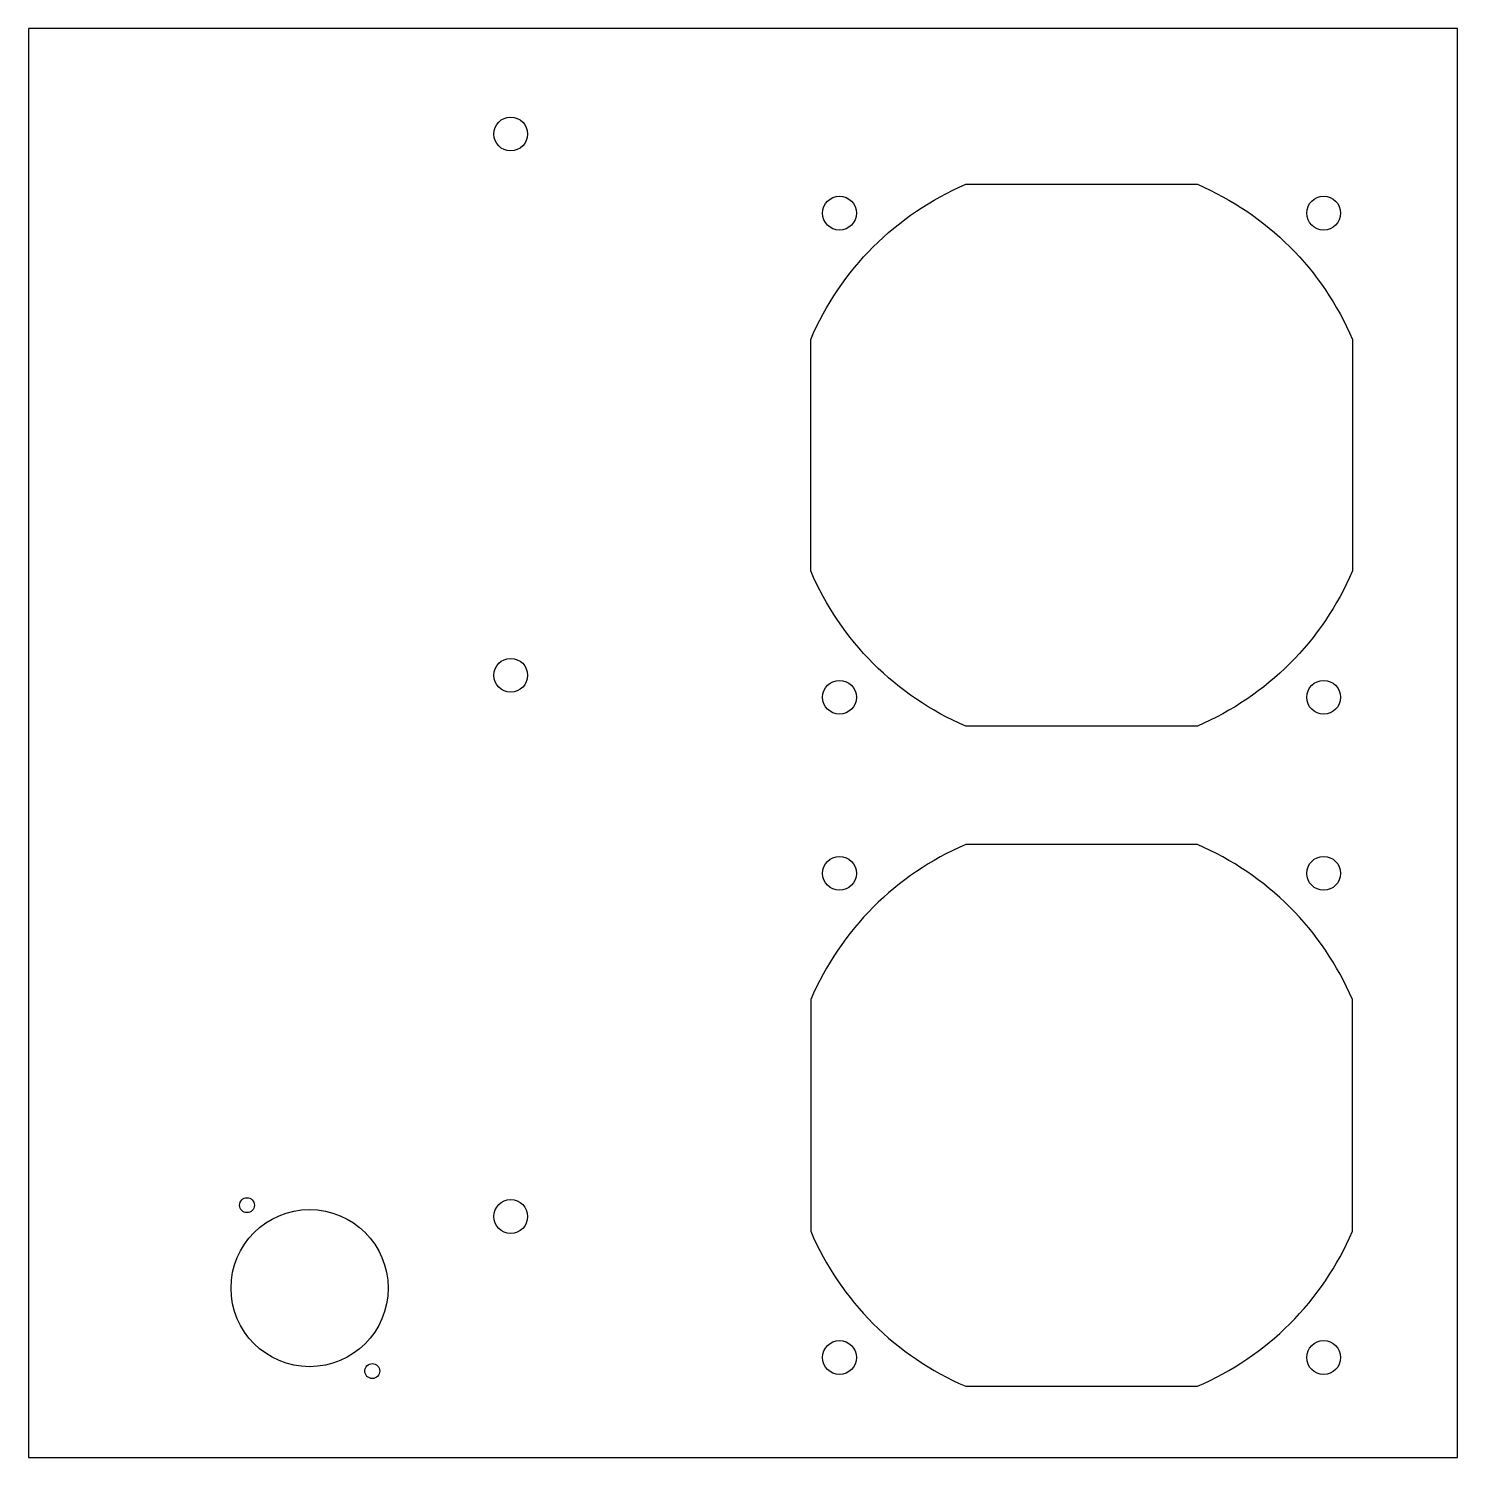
# Model space of a CAD drawing. Header units: millimetres. Extents: x -105 to 105, y 4 to 215.
import ezdxf

# ---------------------------------------------------------------- set-up
doc = ezdxf.new("R2010")
doc.units = ezdxf.units.MM
doc.layers.get('0').update_dxf_attribs({"linetype": 'CONTINUOUS'})

msp = doc.modelspace()

# ---------------------------------------------------------------- linework, layer by layer
msp.add_lwpolyline([(-105.5, 215.5), (-105.5, 4.5), (105.5, 4.5), (105.5, 215.5)], close=True)
for points in [[(10, 135.4), (10, 169.6, -0.193103), (32.9, 192.5), (67.1, 192.5, -0.193103), (90, 169.6), (90, 135.4, -0.193103), (67.1, 112.5), (32.9, 112.5, -0.193103)], [(32.9, 95, 0.193103), (10, 72.1), (10, 37.9, 0.193103), (32.9, 15), (67.1, 15, 0.193103), (90, 37.9), (90, 72.1, 0.193103), (67.1, 95)]]:
    msp.add_lwpolyline(points, format="xyb", close=True)
for centre, radius in [((-34.3, 199.93), 2.5), ((14.25, 188.25), 2.5), ((85.75, 188.25), 2.5), ((-34.3, 120), 2.5), ((14.25, 116.75), 2.5), ((85.75, 116.75), 2.5), ((14.25, 90.75), 2.5), ((85.75, 90.75), 2.5), ((-73.25, 41.75), 1.1), ((-34.3, 40.07), 2.5), ((-64, 29.5), 11.6), ((14.25, 19.25), 2.5), ((85.75, 19.25), 2.5), ((-54.75, 17.25), 1.1)]:
    msp.add_circle(centre, radius)

doc.saveas('drawing.dxf')
